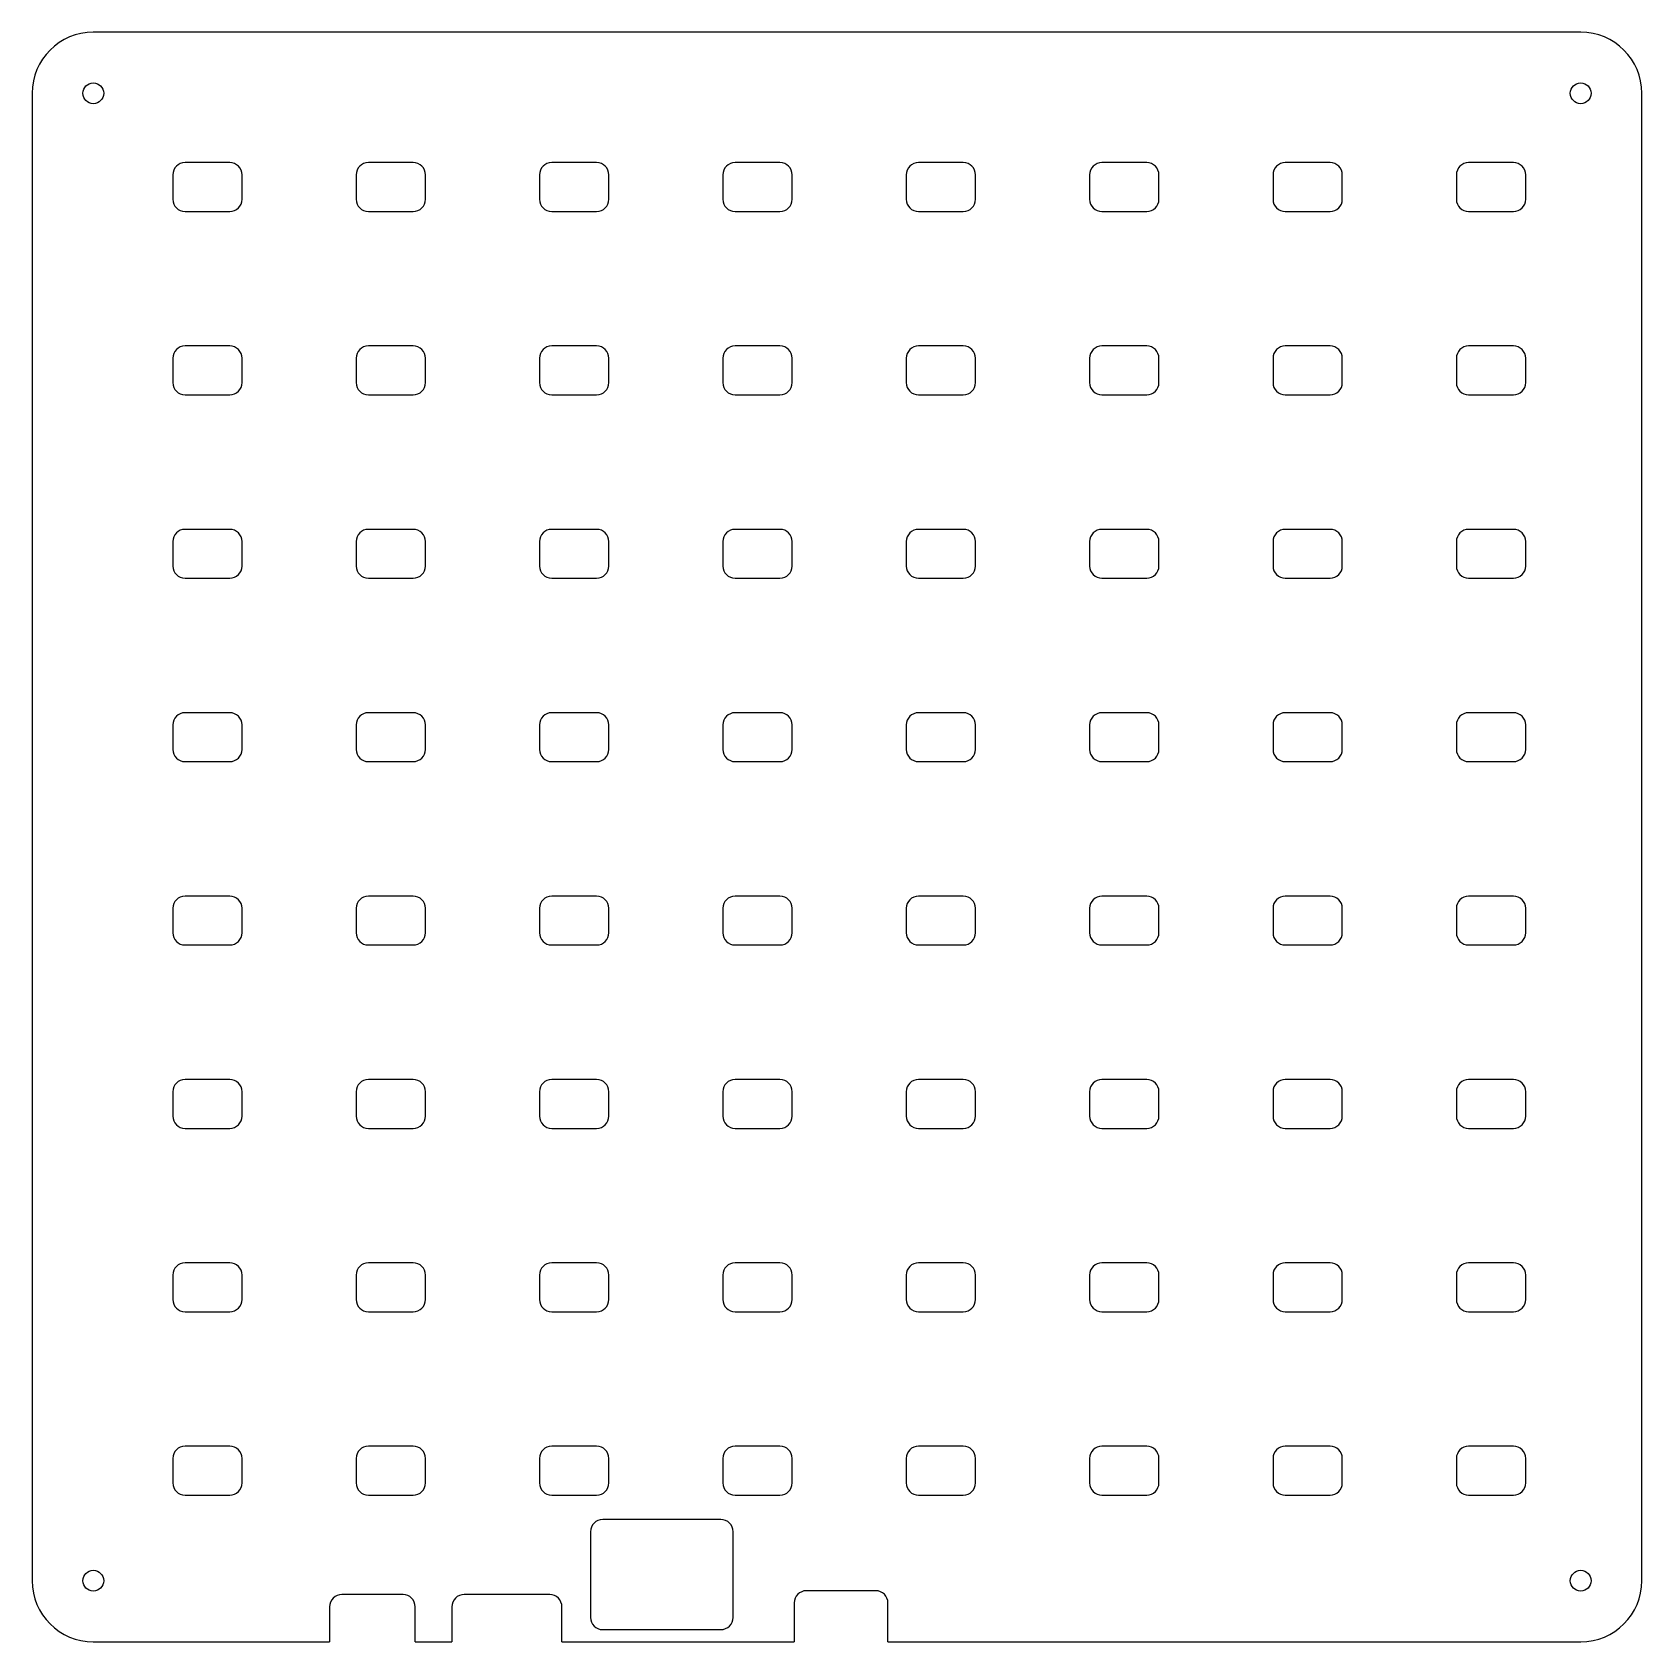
# Model space of a CAD drawing. Header units: millimetres. Extents: x -198 to 198, y -198 to 198.
import ezdxf

# ---------------------------------------------------------------- set-up
doc = ezdxf.new("R2010")
doc.units = ezdxf.units.MM

msp = doc.modelspace()

# ---------------------------------------------------------------- linework, layer by layer
at = {"color": 7, "linetype": 'Continuous', "lineweight": 25}
for p, q in [((182.5, 197.5), (-182.5, 197.5)), ((-197.5, 182.5), (-197.5, -182.5)), ((197.5, -182.5), (197.5, 182.5)), ((-163, 162.5), (-163, 156.5)), ((-149, 165.5), (-160, 165.5)), ((-146, 156.5), (-146, 162.5)), ((-118, 162.5), (-118, 156.5)), ((-104, 165.5), (-115, 165.5)), ((-101, 156.5), (-101, 162.5)), ((-73, 162.5), (-73, 156.5)), ((-59, 165.5), (-70, 165.5)), ((-56, 156.5), (-56, 162.5)), ((-28, 162.5), (-28, 156.5)), ((-14, 165.5), (-25, 165.5)), ((-11, 156.5), (-11, 162.5)), ((17, 162.5), (17, 156.5)), ((31, 165.5), (20, 165.5)), ((34, 156.5), (34, 162.5)), ((62, 162.5), (62, 156.5)), ((76, 165.5), (65, 165.5)), ((79, 156.5), (79, 162.5)), ((107, 162.5), (107, 156.5)), ((121, 165.5), (110, 165.5)), ((124, 156.5), (124, 162.5)), ((152, 162.5), (152, 156.5)), ((166, 165.5), (155, 165.5)), ((169, 156.5), (169, 162.5)), ((-160, 153.5), (-149, 153.5)), ((-115, 153.5), (-104, 153.5)), ((-70, 153.5), (-59, 153.5)), ((-25, 153.5), (-14, 153.5)), ((20, 153.5), (31, 153.5)), ((65, 153.5), (76, 153.5)), ((110, 153.5), (121, 153.5)), ((155, 153.5), (166, 153.5)), ((-149, 120.5), (-160, 120.5)), ((-104, 120.5), (-115, 120.5)), ((-59, 120.5), (-70, 120.5)), ((-14, 120.5), (-25, 120.5)), ((31, 120.5), (20, 120.5)), ((76, 120.5), (65, 120.5)), ((121, 120.5), (110, 120.5)), ((166, 120.5), (155, 120.5)), ((-163, 117.5), (-163, 111.5)), ((-146, 111.5), (-146, 117.5)), ((-118, 117.5), (-118, 111.5)), ((-101, 111.5), (-101, 117.5)), ((-73, 117.5), (-73, 111.5)), ((-56, 111.5), (-56, 117.5)), ((-28, 117.5), (-28, 111.5)), ((-11, 111.5), (-11, 117.5)), ((17, 117.5), (17, 111.5)), ((34, 111.5), (34, 117.5)), ((62, 117.5), (62, 111.5)), ((79, 111.5), (79, 117.5)), ((107, 117.5), (107, 111.5)), ((124, 111.5), (124, 117.5)), ((152, 117.5), (152, 111.5)), ((169, 111.5), (169, 117.5)), ((-160, 108.5), (-149, 108.5)), ((-115, 108.5), (-104, 108.5)), ((-70, 108.5), (-59, 108.5)), ((-25, 108.5), (-14, 108.5)), ((20, 108.5), (31, 108.5)), ((65, 108.5), (76, 108.5)), ((110, 108.5), (121, 108.5)), ((155, 108.5), (166, 108.5)), ((-149, 75.5), (-160, 75.5)), ((-104, 75.5), (-115, 75.5)), ((-59, 75.5), (-70, 75.5)), ((-14, 75.5), (-25, 75.5)), ((31, 75.5), (20, 75.5)), ((76, 75.5), (65, 75.5)), ((121, 75.5), (110, 75.5)), ((166, 75.5), (155, 75.5)), ((-163, 72.5), (-163, 66.5)), ((-146, 66.5), (-146, 72.5)), ((-118, 72.5), (-118, 66.5)), ((-101, 66.5), (-101, 72.5)), ((-73, 72.5), (-73, 66.5)), ((-56, 66.5), (-56, 72.5)), ((-28, 72.5), (-28, 66.5)), ((-11, 66.5), (-11, 72.5)), ((17, 72.5), (17, 66.5)), ((34, 66.5), (34, 72.5)), ((62, 72.5), (62, 66.5)), ((79, 66.5), (79, 72.5)), ((107, 72.5), (107, 66.5)), ((124, 66.5), (124, 72.5)), ((152, 72.5), (152, 66.5)), ((169, 66.5), (169, 72.5)), ((-160, 63.5), (-149, 63.5)), ((-115, 63.5), (-104, 63.5)), ((-70, 63.5), (-59, 63.5)), ((-25, 63.5), (-14, 63.5)), ((20, 63.5), (31, 63.5)), ((65, 63.5), (76, 63.5)), ((110, 63.5), (121, 63.5)), ((155, 63.5), (166, 63.5)), ((-149, 30.5), (-160, 30.5)), ((-104, 30.5), (-115, 30.5)), ((-59, 30.5), (-70, 30.5)), ((-14, 30.5), (-25, 30.5)), ((31, 30.5), (20, 30.5)), ((76, 30.5), (65, 30.5)), ((121, 30.5), (110, 30.5)), ((166, 30.5), (155, 30.5)), ((-163, 27.5), (-163, 21.5)), ((-146, 21.5), (-146, 27.5)), ((-118, 27.5), (-118, 21.5)), ((-101, 21.5), (-101, 27.5)), ((-73, 27.5), (-73, 21.5)), ((-56, 21.5), (-56, 27.5)), ((-28, 27.5), (-28, 21.5)), ((-11, 21.5), (-11, 27.5)), ((17, 27.5), (17, 21.5)), ((34, 21.5), (34, 27.5)), ((62, 27.5), (62, 21.5)), ((79, 21.5), (79, 27.5)), ((107, 27.5), (107, 21.5)), ((124, 21.5), (124, 27.5)), ((152, 27.5), (152, 21.5)), ((169, 21.5), (169, 27.5)), ((-160, 18.5), (-149, 18.5)), ((-115, 18.5), (-104, 18.5)), ((-70, 18.5), (-59, 18.5)), ((-25, 18.5), (-14, 18.5)), ((20, 18.5), (31, 18.5)), ((65, 18.5), (76, 18.5)), ((110, 18.5), (121, 18.5)), ((155, 18.5), (166, 18.5)), ((-149, -14.5), (-160, -14.5)), ((-104, -14.5), (-115, -14.5)), ((-59, -14.5), (-70, -14.5)), ((-14, -14.5), (-25, -14.5)), ((31, -14.5), (20, -14.5)), ((76, -14.5), (65, -14.5)), ((121, -14.5), (110, -14.5)), ((166, -14.5), (155, -14.5)), ((-163, -17.5), (-163, -23.5)), ((-146, -23.5), (-146, -17.5)), ((-118, -17.5), (-118, -23.5)), ((-101, -23.5), (-101, -17.5)), ((-73, -17.5), (-73, -23.5)), ((-56, -23.5), (-56, -17.5)), ((-28, -17.5), (-28, -23.5)), ((-11, -23.5), (-11, -17.5)), ((17, -17.5), (17, -23.5)), ((34, -23.5), (34, -17.5)), ((62, -17.5), (62, -23.5)), ((79, -23.5), (79, -17.5)), ((107, -17.5), (107, -23.5)), ((124, -23.5), (124, -17.5)), ((152, -17.5), (152, -23.5)), ((169, -23.5), (169, -17.5)), ((-160, -26.5), (-149, -26.5)), ((-115, -26.5), (-104, -26.5)), ((-70, -26.5), (-59, -26.5)), ((-25, -26.5), (-14, -26.5)), ((20, -26.5), (31, -26.5)), ((65, -26.5), (76, -26.5)), ((110, -26.5), (121, -26.5)), ((155, -26.5), (166, -26.5)), ((-163, -62.5), (-163, -68.5)), ((-149, -59.5), (-160, -59.5)), ((-146, -68.5), (-146, -62.5)), ((-118, -62.5), (-118, -68.5)), ((-104, -59.5), (-115, -59.5)), ((-101, -68.5), (-101, -62.5)), ((-73, -62.5), (-73, -68.5)), ((-59, -59.5), (-70, -59.5)), ((-56, -68.5), (-56, -62.5)), ((-28, -62.5), (-28, -68.5)), ((-14, -59.5), (-25, -59.5)), ((-11, -68.5), (-11, -62.5)), ((17, -62.5), (17, -68.5)), ((31, -59.5), (20, -59.5)), ((34, -68.5), (34, -62.5)), ((62, -62.5), (62, -68.5)), ((76, -59.5), (65, -59.5)), ((79, -68.5), (79, -62.5)), ((107, -62.5), (107, -68.5)), ((121, -59.5), (110, -59.5)), ((124, -68.5), (124, -62.5)), ((152, -62.5), (152, -68.5)), ((166, -59.5), (155, -59.5)), ((169, -68.5), (169, -62.5)), ((-160, -71.5), (-149, -71.5)), ((-115, -71.5), (-104, -71.5)), ((-70, -71.5), (-59, -71.5)), ((-25, -71.5), (-14, -71.5)), ((20, -71.5), (31, -71.5)), ((65, -71.5), (76, -71.5)), ((110, -71.5), (121, -71.5)), ((155, -71.5), (166, -71.5)), ((-149, -104.5), (-160, -104.5)), ((-104, -104.5), (-115, -104.5)), ((-59, -104.5), (-70, -104.5)), ((-14, -104.5), (-25, -104.5)), ((31, -104.5), (20, -104.5)), ((76, -104.5), (65, -104.5)), ((121, -104.5), (110, -104.5)), ((166, -104.5), (155, -104.5)), ((-163, -107.5), (-163, -113.5)), ((-146, -113.5), (-146, -107.5)), ((-118, -107.5), (-118, -113.5)), ((-101, -113.5), (-101, -107.5)), ((-73, -107.5), (-73, -113.5)), ((-56, -113.5), (-56, -107.5)), ((-28, -107.5), (-28, -113.5)), ((-11, -113.5), (-11, -107.5)), ((17, -107.5), (17, -113.5)), ((34, -113.5), (34, -107.5)), ((62, -107.5), (62, -113.5)), ((79, -113.5), (79, -107.5)), ((107, -107.5), (107, -113.5)), ((124, -113.5), (124, -107.5)), ((152, -107.5), (152, -113.5)), ((169, -113.5), (169, -107.5)), ((-160, -116.5), (-149, -116.5)), ((-115, -116.5), (-104, -116.5)), ((-70, -116.5), (-59, -116.5)), ((-25, -116.5), (-14, -116.5)), ((20, -116.5), (31, -116.5)), ((65, -116.5), (76, -116.5)), ((110, -116.5), (121, -116.5)), ((155, -116.5), (166, -116.5)), ((-149, -149.5), (-160, -149.5)), ((-104, -149.5), (-115, -149.5)), ((-59, -149.5), (-70, -149.5)), ((-14, -149.5), (-25, -149.5)), ((31, -149.5), (20, -149.5)), ((76, -149.5), (65, -149.5)), ((121, -149.5), (110, -149.5)), ((166, -149.5), (155, -149.5)), ((-163, -152.5), (-163, -158.5)), ((-146, -158.5), (-146, -152.5)), ((-118, -152.5), (-118, -158.5)), ((-101, -158.5), (-101, -152.5)), ((-73, -152.5), (-73, -158.5)), ((-56, -158.5), (-56, -152.5)), ((-28, -152.5), (-28, -158.5)), ((-11, -158.5), (-11, -152.5)), ((17, -152.5), (17, -158.5)), ((34, -158.5), (34, -152.5)), ((62, -152.5), (62, -158.5)), ((79, -158.5), (79, -152.5)), ((107, -152.5), (107, -158.5)), ((124, -158.5), (124, -152.5)), ((152, -152.5), (152, -158.5)), ((169, -158.5), (169, -152.5)), ((-160, -161.5), (-149, -161.5)), ((-115, -161.5), (-104, -161.5)), ((-70, -161.5), (-59, -161.5)), ((-25, -161.5), (-14, -161.5)), ((20, -161.5), (31, -161.5)), ((65, -161.5), (76, -161.5)), ((110, -161.5), (121, -161.5)), ((155, -161.5), (166, -161.5)), ((-28.5, -167.5), (-57.5, -167.5)), ((-60.5, -170.5), (-60.5, -191.5)), ((-25.5, -191.5), (-25.5, -170.5)), ((9.5, -184.96), (-7.5, -184.96)), ((-124.5, -188.91), (-124.5, -197.5)), ((-106.5, -185.91), (-121.5, -185.91)), ((-103.5, -197.5), (-103.5, -188.91)), ((-94.5, -188.91), (-94.5, -197.5)), ((-70.5, -185.91), (-91.5, -185.91)), ((-67.5, -197.5), (-67.5, -188.91)), ((-10.5, -187.96), (-10.5, -197.5)), ((12.5, -197.5), (12.5, -187.96)), ((-182.5, -197.5), (-124.5, -197.5)), ((-103.5, -197.5), (-94.5, -197.5)), ((-67.5, -197.5), (-10.5, -197.5)), ((-57.5, -194.5), (-28.5, -194.5)), ((12.5, -197.5), (182.5, -197.5))]:
    msp.add_line(p, q, dxfattribs=at)
for centre in [(-182.5, 182.5), (182.5, 182.5), (-182.5, -182.5), (182.5, -182.5)]:
    msp.add_circle(centre, 2.55, dxfattribs=at)
for centre, radius, start, end in [((182.5, 182.5), 15, 0, 90), ((-182.5, 182.5), 15, 90, 180), ((-160, 162.5), 3, 90, 180), ((-149, 162.5), 3, 0, 90), ((-115, 162.5), 3, 90, 180), ((-104, 162.5), 3, 0, 90), ((-70, 162.5), 3, 90, 180), ((-59, 162.5), 3, 0, 90), ((-25, 162.5), 3, 90, 180), ((-14, 162.5), 3, 0, 90), ((20, 162.5), 3, 90, 180), ((31, 162.5), 3, 0, 90), ((65, 162.5), 3, 90, 180), ((76, 162.5), 3, 0, 90), ((110, 162.5), 3, 90, 180), ((121, 162.5), 3, 0, 90), ((155, 162.5), 3, 90, 180), ((166, 162.5), 3, 0, 90), ((-160, 156.5), 3, 180, 270), ((-149, 156.5), 3, 270, 0), ((-115, 156.5), 3, 180, 270), ((-104, 156.5), 3, 270, 0), ((-70, 156.5), 3, 180, 270), ((-59, 156.5), 3, 270, 0), ((-25, 156.5), 3, 180, 270), ((-14, 156.5), 3, 270, 0), ((20, 156.5), 3, 180, 270), ((31, 156.5), 3, 270, 0), ((65, 156.5), 3, 180, 270), ((76, 156.5), 3, 270, 0), ((110, 156.5), 3, 180, 270), ((121, 156.5), 3, 270, 0), ((155, 156.5), 3, 180, 270), ((166, 156.5), 3, 270, 0), ((-160, 117.5), 3, 90, 180), ((-149, 117.5), 3, 0, 90), ((-115, 117.5), 3, 90, 180), ((-104, 117.5), 3, 0, 90), ((-70, 117.5), 3, 90, 180), ((-59, 117.5), 3, 0, 90), ((-25, 117.5), 3, 90, 180), ((-14, 117.5), 3, 0, 90), ((20, 117.5), 3, 90, 180), ((31, 117.5), 3, 0, 90), ((65, 117.5), 3, 90, 180), ((76, 117.5), 3, 0, 90), ((110, 117.5), 3, 90, 180), ((121, 117.5), 3, 0, 90), ((155, 117.5), 3, 90, 180), ((166, 117.5), 3, 0, 90), ((-160, 111.5), 3, 180, 270), ((-149, 111.5), 3, 270, 0), ((-115, 111.5), 3, 180, 270), ((-104, 111.5), 3, 270, 0), ((-70, 111.5), 3, 180, 270), ((-59, 111.5), 3, 270, 0), ((-25, 111.5), 3, 180, 270), ((-14, 111.5), 3, 270, 0), ((20, 111.5), 3, 180, 270), ((31, 111.5), 3, 270, 0), ((65, 111.5), 3, 180, 270), ((76, 111.5), 3, 270, 0), ((110, 111.5), 3, 180, 270), ((121, 111.5), 3, 270, 0), ((155, 111.5), 3, 180, 270), ((166, 111.5), 3, 270, 0), ((-160, 72.5), 3, 90, 180), ((-149, 72.5), 3, 0, 90), ((-115, 72.5), 3, 90, 180), ((-104, 72.5), 3, 0, 90), ((-70, 72.5), 3, 90, 180), ((-59, 72.5), 3, 0, 90), ((-25, 72.5), 3, 90, 180), ((-14, 72.5), 3, 0, 90), ((20, 72.5), 3, 90, 180), ((31, 72.5), 3, 0, 90), ((65, 72.5), 3, 90, 180), ((76, 72.5), 3, 0, 90), ((110, 72.5), 3, 90, 180), ((121, 72.5), 3, 0, 90), ((155, 72.5), 3, 90, 180), ((166, 72.5), 3, 0, 90), ((-160, 66.5), 3, 180, 270), ((-149, 66.5), 3, 270, 0), ((-115, 66.5), 3, 180, 270), ((-104, 66.5), 3, 270, 0), ((-70, 66.5), 3, 180, 270), ((-59, 66.5), 3, 270, 0), ((-25, 66.5), 3, 180, 270), ((-14, 66.5), 3, 270, 0), ((20, 66.5), 3, 180, 270), ((31, 66.5), 3, 270, 0), ((65, 66.5), 3, 180, 270), ((76, 66.5), 3, 270, 0), ((110, 66.5), 3, 180, 270), ((121, 66.5), 3, 270, 0), ((155, 66.5), 3, 180, 270), ((166, 66.5), 3, 270, 0), ((-160, 27.5), 3, 90, 180), ((-149, 27.5), 3, 0, 90), ((-115, 27.5), 3, 90, 180), ((-104, 27.5), 3, 0, 90), ((-70, 27.5), 3, 90, 180), ((-59, 27.5), 3, 0, 90), ((-25, 27.5), 3, 90, 180), ((-14, 27.5), 3, 0, 90), ((20, 27.5), 3, 90, 180), ((31, 27.5), 3, 0, 90), ((65, 27.5), 3, 90, 180), ((76, 27.5), 3, 0, 90), ((110, 27.5), 3, 90, 180), ((121, 27.5), 3, 0, 90), ((155, 27.5), 3, 90, 180), ((166, 27.5), 3, 0, 90), ((-160, 21.5), 3, 180, 270), ((-149, 21.5), 3, 270, 0), ((-115, 21.5), 3, 180, 270), ((-104, 21.5), 3, 270, 0), ((-70, 21.5), 3, 180, 270), ((-59, 21.5), 3, 270, 0), ((-25, 21.5), 3, 180, 270), ((-14, 21.5), 3, 270, 0), ((20, 21.5), 3, 180, 270), ((31, 21.5), 3, 270, 0), ((65, 21.5), 3, 180, 270), ((76, 21.5), 3, 270, 0), ((110, 21.5), 3, 180, 270), ((121, 21.5), 3, 270, 0), ((155, 21.5), 3, 180, 270), ((166, 21.5), 3, 270, 0), ((-160, -17.5), 3, 90, 180), ((-149, -17.5), 3, 0, 90), ((-115, -17.5), 3, 90, 180), ((-104, -17.5), 3, 0, 90), ((-70, -17.5), 3, 90, 180), ((-59, -17.5), 3, 0, 90), ((-25, -17.5), 3, 90, 180), ((-14, -17.5), 3, 0, 90), ((20, -17.5), 3, 90, 180), ((31, -17.5), 3, 0, 90), ((65, -17.5), 3, 90, 180), ((76, -17.5), 3, 0, 90), ((110, -17.5), 3, 90, 180), ((121, -17.5), 3, 0, 90), ((155, -17.5), 3, 90, 180), ((166, -17.5), 3, 0, 90), ((-160, -23.5), 3, 180, 270), ((-149, -23.5), 3, 270, 0), ((-115, -23.5), 3, 180, 270), ((-104, -23.5), 3, 270, 0), ((-70, -23.5), 3, 180, 270), ((-59, -23.5), 3, 270, 0), ((-25, -23.5), 3, 180, 270), ((-14, -23.5), 3, 270, 0), ((20, -23.5), 3, 180, 270), ((31, -23.5), 3, 270, 0), ((65, -23.5), 3, 180, 270), ((76, -23.5), 3, 270, 0), ((110, -23.5), 3, 180, 270), ((121, -23.5), 3, 270, 0), ((155, -23.5), 3, 180, 270), ((166, -23.5), 3, 270, 0), ((-160, -62.5), 3, 90, 180), ((-149, -62.5), 3, 0, 90), ((-115, -62.5), 3, 90, 180), ((-104, -62.5), 3, 0, 90), ((-70, -62.5), 3, 90, 180), ((-59, -62.5), 3, 0, 90), ((-25, -62.5), 3, 90, 180), ((-14, -62.5), 3, 0, 90), ((20, -62.5), 3, 90, 180), ((31, -62.5), 3, 0, 90), ((65, -62.5), 3, 90, 180), ((76, -62.5), 3, 0, 90), ((110, -62.5), 3, 90, 180), ((121, -62.5), 3, 0, 90), ((155, -62.5), 3, 90, 180), ((166, -62.5), 3, 0, 90), ((-160, -68.5), 3, 180, 270), ((-149, -68.5), 3, 270, 0), ((-115, -68.5), 3, 180, 270), ((-104, -68.5), 3, 270, 0), ((-70, -68.5), 3, 180, 270), ((-59, -68.5), 3, 270, 0), ((-25, -68.5), 3, 180, 270), ((-14, -68.5), 3, 270, 0), ((20, -68.5), 3, 180, 270), ((31, -68.5), 3, 270, 0), ((65, -68.5), 3, 180, 270), ((76, -68.5), 3, 270, 0), ((110, -68.5), 3, 180, 270), ((121, -68.5), 3, 270, 0), ((155, -68.5), 3, 180, 270), ((166, -68.5), 3, 270, 0), ((-160, -107.5), 3, 90, 180), ((-149, -107.5), 3, 0, 90), ((-115, -107.5), 3, 90, 180), ((-104, -107.5), 3, 0, 90), ((-70, -107.5), 3, 90, 180), ((-59, -107.5), 3, 0, 90), ((-25, -107.5), 3, 90, 180), ((-14, -107.5), 3, 0, 90), ((20, -107.5), 3, 90, 180), ((31, -107.5), 3, 0, 90), ((65, -107.5), 3, 90, 180), ((76, -107.5), 3, 0, 90), ((110, -107.5), 3, 90, 180), ((121, -107.5), 3, 0, 90), ((155, -107.5), 3, 90, 180), ((166, -107.5), 3, 0, 90), ((-160, -113.5), 3, 180, 270), ((-149, -113.5), 3, 270, 0), ((-115, -113.5), 3, 180, 270), ((-104, -113.5), 3, 270, 0), ((-70, -113.5), 3, 180, 270), ((-59, -113.5), 3, 270, 0), ((-25, -113.5), 3, 180, 270), ((-14, -113.5), 3, 270, 0), ((20, -113.5), 3, 180, 270), ((31, -113.5), 3, 270, 0), ((65, -113.5), 3, 180, 270), ((76, -113.5), 3, 270, 0), ((110, -113.5), 3, 180, 270), ((121, -113.5), 3, 270, 0), ((155, -113.5), 3, 180, 270), ((166, -113.5), 3, 270, 0), ((-160, -152.5), 3, 90, 180), ((-149, -152.5), 3, 0, 90), ((-115, -152.5), 3, 90, 180), ((-104, -152.5), 3, 0, 90), ((-70, -152.5), 3, 90, 180), ((-59, -152.5), 3, 0, 90), ((-25, -152.5), 3, 90, 180), ((-14, -152.5), 3, 0, 90), ((20, -152.5), 3, 90, 180), ((31, -152.5), 3, 0, 90), ((65, -152.5), 3, 90, 180), ((76, -152.5), 3, 0, 90), ((110, -152.5), 3, 90, 180), ((121, -152.5), 3, 0, 90), ((155, -152.5), 3, 90, 180), ((166, -152.5), 3, 0, 90), ((-160, -158.5), 3, 180, 270), ((-149, -158.5), 3, 270, 0), ((-115, -158.5), 3, 180, 270), ((-104, -158.5), 3, 270, 0), ((-70, -158.5), 3, 180, 270), ((-59, -158.5), 3, 270, 0), ((-25, -158.5), 3, 180, 270), ((-14, -158.5), 3, 270, 0), ((20, -158.5), 3, 180, 270), ((31, -158.5), 3, 270, 0), ((65, -158.5), 3, 180, 270), ((76, -158.5), 3, 270, 0), ((110, -158.5), 3, 180, 270), ((121, -158.5), 3, 270, 0), ((155, -158.5), 3, 180, 270), ((166, -158.5), 3, 270, 0), ((-57.5, -170.5), 3, 90, 180), ((-28.5, -170.5), 3, 0, 90), ((-182.5, -182.5), 15, 180, 270), ((-7.5, -187.96), 3, 90, 180), ((9.5, -187.96), 3, 0, 90), ((182.5, -182.5), 15, 270, 0), ((-121.5, -188.91), 3, 90, 180), ((-106.5, -188.91), 3, 0, 90), ((-91.5, -188.91), 3, 90, 180), ((-70.5, -188.91), 3, 0, 90), ((-57.5, -191.5), 3, 180, 270), ((-28.5, -191.5), 3, 270, 0)]:
    msp.add_arc(centre, radius, start, end, dxfattribs=at)

doc.saveas('drawing.dxf')
